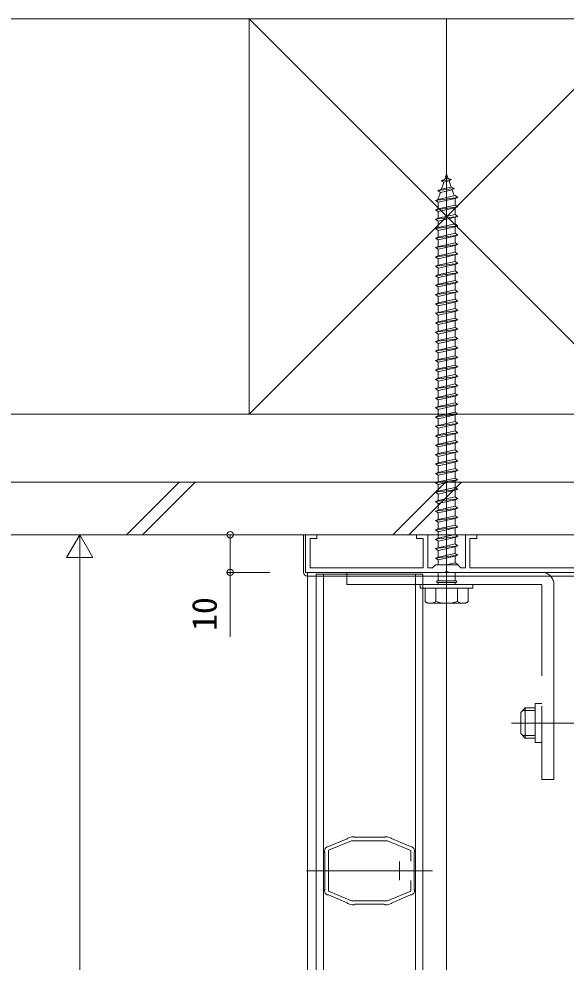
# Model space of a CAD drawing. Units: millimetres, scale not verified. Extents: x -990 to 990, y -1598 to 1604.
# Drawn here: x -613.7 to -468.2, y -841.3 to -590.8 of the extents above; entities that cross this region are included whole.
import ezdxf
from ezdxf.enums import TextEntityAlignment as Align

# ---------------------------------------------------------------- set-up
doc = ezdxf.new("R2010")
doc.units = ezdxf.units.MM
doc.header["$LTSCALE"] = 8
doc.linetypes.add('CHAIN2', pattern=[12, 9, -1, 1, -1])
doc.linetypes.add('DASHED3', pattern=[4, 3, -1])
for name, color, linetype, lineweight in [('0-2_YKK_ZWAK', 2, 'Continuous', 9), ('0-3_YKK_11', 4, 'Continuous', 9), ('0-4_YKK_12', 7, 'Continuous', 9), ('0-5_YKK_13', 6, 'Continuous', 9), ('0-6_YKK_D', 3, 'Continuous', 9), ('0-8_YKK_A1', 7, 'Continuous', 9)]:
    doc.layers.add(name, color=color, linetype=linetype, lineweight=lineweight)
doc.styles.add('ＭＳ ゴシック', font='')
doc.styles.get('ＭＳ ゴシック').set_extended_font_data('MS Gothic')

msp = doc.modelspace()

# ---------------------------------------------------------------- linework, layer by layer
at = {"layer": '0-2_YKK_ZWAK'}
for p, q in [((-500, -590.77), (-500, -1385.27)), ((-537, -737.77), (-537, -1290.27)), ((-537, -737.77), (-464, -737.77)), ((-506.295, -738.27), (-534.695, -738.27)), ((-534.695, -738.27), (-534.695, -1289.77)), ((-532.695, -738.27), (-532.695, -1289.77)), ((-508.295, -738.27), (-508.295, -1289.77)), ((-506.295, -738.27), (-506.295, -1289.77)), ((-503.794, -817.02), (-537.194, -817.02))]:
    msp.add_line(p, q, dxfattribs=at)
at = {"layer": '0-2_YKK_ZWAK', "linetype": 'DASHED3'}
msp.add_line((-471.5, -762.77), (-471.5, -792.77), dxfattribs=at)
at = {"layer": '0-3_YKK_11', "linetype": 'CHAIN2'}
for p, q in [((-500, -748.47), (-500, -629.469)), ((-456.3, -777.77), (-482.8, -777.77))]:
    msp.add_line(p, q, dxfattribs=at)
at = {"layer": '0-3_YKK_11', "linetype": 'DASHED3'}
for p, q in [((-501.414, -633.772), (-500.466, -633.324)), ((-501.414, -633.772), (-498.703, -633.433)), ((-501.414, -633.772), (-500.746, -634.136)), ((-500.466, -633.324), (-500, -631.97)), ((-500.466, -633.324), (-499.6, -633.131)), ((-500, -631.97), (-499.6, -633.131)), ((-498.703, -633.433), (-499.6, -633.131)), ((-498.703, -633.433), (-499.36, -633.828)), ((-502.313, -636.384), (-497.878, -635.83)), ((-502.313, -636.384), (-501.398, -636.031)), ((-501.678, -636.843), (-498.561, -636.15)), ((-501.398, -636.031), (-500.746, -634.136)), ((-501.398, -636.031), (-498.801, -635.454)), ((-500.746, -634.136), (-499.36, -633.828)), ((-499.36, -633.828), (-498.801, -635.454)), ((-497.878, -635.83), (-498.801, -635.454)), ((-497.878, -635.83), (-498.561, -636.15)), ((-498.561, -636.15), (-498.001, -637.776)), ((-503, -638.97), (-497, -638.22)), ((-502.313, -636.384), (-501.678, -636.843)), ((-502.25, -638.505), (-501.678, -636.843)), ((-502.25, -638.72), (-497.75, -637.72)), ((-502.25, -638.72), (-502.25, -638.505)), ((-497.761, -638.473), (-497.75, -638.505)), ((-497.75, -638.505), (-497.75, -640.22)), ((-503, -641.47), (-497, -640.72)), ((-502.25, -641.22), (-502.25, -639.47)), ((-502.25, -641.22), (-497.75, -640.22)), ((-497.75, -640.97), (-497.75, -642.72)), ((-503, -643.97), (-497, -643.22)), ((-502.25, -643.72), (-502.25, -641.97)), ((-502.25, -643.72), (-497.75, -642.72)), ((-497.75, -643.47), (-497.75, -645.22)), ((-503, -646.47), (-497, -645.72)), ((-502.25, -646.22), (-502.25, -644.47)), ((-502.25, -646.22), (-497.75, -645.22)), ((-497.75, -645.97), (-497.75, -647.72)), ((-503, -648.97), (-497, -648.22)), ((-502.25, -648.72), (-502.25, -646.97)), ((-502.25, -648.72), (-497.75, -647.72)), ((-497.75, -648.47), (-497.75, -650.22)), ((-503, -651.47), (-497, -650.72)), ((-502.25, -651.22), (-502.25, -649.47)), ((-502.25, -651.22), (-497.75, -650.22)), ((-497.75, -650.97), (-497.75, -652.72)), ((-503, -653.97), (-497, -653.22)), ((-502.25, -653.72), (-502.25, -651.97)), ((-502.25, -653.72), (-497.75, -652.72)), ((-497.75, -653.47), (-497.75, -655.22)), ((-503, -656.47), (-497, -655.72)), ((-502.25, -656.22), (-502.25, -654.47)), ((-502.25, -656.22), (-497.75, -655.22)), ((-497.75, -655.97), (-497.75, -657.72)), ((-503, -658.97), (-497, -658.22)), ((-502.25, -658.72), (-502.25, -656.97)), ((-502.25, -658.72), (-497.75, -657.72)), ((-497.75, -658.47), (-497.75, -660.22)), ((-503, -661.47), (-497, -660.72)), ((-502.25, -661.22), (-502.25, -659.47)), ((-502.25, -661.22), (-497.75, -660.22)), ((-497.75, -660.97), (-497.75, -662.72)), ((-503, -663.97), (-497, -663.22)), ((-502.25, -663.72), (-502.25, -661.97)), ((-502.25, -663.72), (-497.75, -662.72)), ((-497.75, -663.47), (-497.75, -665.22)), ((-503, -666.47), (-497, -665.72)), ((-502.25, -666.22), (-502.25, -664.47)), ((-502.25, -666.22), (-497.75, -665.22)), ((-497.75, -665.97), (-497.75, -667.72)), ((-503, -668.97), (-497, -668.22)), ((-502.25, -668.72), (-502.25, -666.97)), ((-502.25, -668.72), (-497.75, -667.72)), ((-497.75, -668.47), (-497.75, -670.22)), ((-503, -671.47), (-497, -670.72)), ((-502.25, -671.22), (-497.75, -670.22)), ((-497.75, -670.97), (-497.75, -672.72)), ((-503, -673.97), (-497, -673.22)), ((-502.25, -673.72), (-502.25, -671.97)), ((-502.25, -673.72), (-497.75, -672.72)), ((-497.75, -673.47), (-497.75, -675.22)), ((-503, -676.47), (-497, -675.72)), ((-502.25, -676.22), (-497.75, -675.22)), ((-497.75, -675.97), (-497.75, -677.72)), ((-503, -678.97), (-497, -678.22)), ((-502.25, -678.72), (-502.25, -676.97)), ((-502.25, -678.72), (-497.75, -677.72)), ((-497.75, -678.47), (-497.75, -680.22)), ((-503, -681.47), (-497, -680.72)), ((-502.25, -681.22), (-502.25, -679.47)), ((-502.25, -681.22), (-497.75, -680.22)), ((-497.75, -680.97), (-497.75, -682.72)), ((-503, -683.97), (-497, -683.22)), ((-502.25, -683.72), (-502.25, -681.97)), ((-502.25, -683.72), (-497.75, -682.72)), ((-497.75, -683.47), (-497.75, -685.22)), ((-503, -686.47), (-497, -685.72)), ((-502.25, -686.22), (-502.25, -684.47)), ((-502.25, -686.22), (-497.75, -685.22)), ((-497.75, -685.97), (-497.75, -687.72)), ((-503, -688.97), (-497, -688.22)), ((-502.25, -688.72), (-502.25, -686.97)), ((-502.25, -688.72), (-497.75, -687.72)), ((-497.75, -688.47), (-497.75, -690.22)), ((-503, -691.47), (-497, -690.72)), ((-502.25, -691.22), (-502.25, -689.47)), ((-502.25, -691.22), (-497.75, -690.22)), ((-497.75, -690.97), (-497.75, -692.72)), ((-503, -693.97), (-497, -693.22)), ((-502.25, -693.72), (-502.25, -691.97)), ((-502.25, -693.72), (-497.75, -692.72)), ((-497.75, -693.47), (-497.75, -695.22)), ((-503, -696.47), (-497, -695.72)), ((-502.25, -696.22), (-497.75, -695.22)), ((-497.75, -695.97), (-497.75, -697.72)), ((-503, -698.97), (-497, -698.22)), ((-502.25, -698.72), (-502.25, -696.97)), ((-502.25, -698.72), (-497.75, -697.72)), ((-497.75, -698.47), (-497.75, -700.22)), ((-503, -701.47), (-497, -700.72)), ((-502.25, -701.22), (-497.75, -700.22)), ((-497.75, -700.97), (-497.75, -702.72)), ((-503, -703.97), (-497, -703.22)), ((-502.25, -703.72), (-502.25, -701.97)), ((-502.25, -703.72), (-497.75, -702.72)), ((-497.75, -703.47), (-497.75, -705.22)), ((-503, -706.47), (-497, -705.72)), ((-502.25, -706.22), (-502.25, -704.47)), ((-502.25, -706.22), (-497.75, -705.22)), ((-497.75, -705.97), (-497.75, -707.72)), ((-503, -708.97), (-497, -708.22)), ((-502.25, -708.72), (-502.25, -706.97)), ((-502.25, -708.72), (-497.75, -707.72)), ((-497.75, -708.47), (-497.75, -710.22)), ((-503, -711.47), (-497, -710.72)), ((-502.25, -711.22), (-502.25, -709.47)), ((-502.25, -711.22), (-497.75, -710.22)), ((-497.75, -710.97), (-497.75, -712.72)), ((-503, -713.97), (-497, -713.22)), ((-502.25, -713.72), (-502.25, -711.97)), ((-502.25, -713.72), (-497.75, -712.72)), ((-497.75, -713.47), (-497.75, -715.22)), ((-503, -716.47), (-497, -715.72)), ((-502.25, -716.22), (-502.25, -714.47)), ((-502.25, -716.22), (-497.75, -715.22)), ((-497.75, -715.97), (-497.75, -717.72)), ((-503, -718.97), (-497, -718.22)), ((-502.25, -718.72), (-502.25, -716.97)), ((-502.25, -718.72), (-497.75, -717.72)), ((-497.75, -718.47), (-497.75, -720.22)), ((-503, -721.47), (-497, -720.72)), ((-502.25, -721.22), (-502.25, -719.47)), ((-502.25, -721.22), (-497.75, -720.22)), ((-497.75, -720.97), (-497.75, -722.72)), ((-503, -723.97), (-497, -723.22)), ((-502.25, -723.72), (-502.25, -721.97)), ((-502.25, -723.72), (-497.75, -722.72)), ((-497.75, -723.47), (-497.75, -725.22)), ((-503, -726.47), (-497, -725.72)), ((-502.25, -726.22), (-502.25, -724.47)), ((-502.25, -726.22), (-497.75, -725.22)), ((-497.75, -725.97), (-497.75, -727.72)), ((-503, -728.97), (-497, -728.22)), ((-502.25, -728.72), (-502.25, -726.97)), ((-502.25, -728.72), (-497.75, -727.72)), ((-497.75, -728.47), (-497.75, -730.22)), ((-503, -731.47), (-497, -730.72)), ((-502.25, -731.22), (-502.25, -729.47)), ((-502.25, -731.22), (-497.75, -730.22)), ((-497.75, -730.97), (-497.75, -732.72)), ((-503, -733.97), (-497, -733.22)), ((-503, -733.97), (-502.25, -733.72)), ((-502.25, -734.47), (-503, -733.97)), ((-502.25, -733.72), (-502.25, -731.97)), ((-502.25, -733.72), (-497.75, -732.72)), ((-502.25, -734.47), (-497.75, -733.47)), ((-497, -733.22), (-497.75, -732.72)), ((-497.75, -733.47), (-497, -733.22)), ((-497.75, -733.47), (-497.75, -735.22)), ((-502.25, -735.77), (-502.25, -734.47)), ((-500.225, -735.77), (-497.75, -735.22)), ((-500, -735.27), (-500, -743.47)), ((-497.4, -735.77), (-497, -735.72)), ((-526.5, -737.77), (-526.5, -740.97)), ((-526.5, -737.77), (-474.7, -737.77)), ((-502.25, -739.97), (-502.25, -737.77)), ((-497.75, -737.77), (-497.75, -739.97)), ((-526.5, -740.97), (-475, -740.97)), ((-507, -740.97), (-493, -740.97)), ((-507, -741.97), (-507, -740.97)), ((-502.6, -739.97), (-497.4, -739.97)), ((-502.6, -740.47), (-502.6, -739.97)), ((-502.6, -740.47), (-497.4, -740.47)), ((-502.25, -740.97), (-502.25, -740.47)), ((-497.75, -740.97), (-497.75, -740.47)), ((-497.4, -740.47), (-497.4, -739.97)), ((-493, -741.97), (-493, -740.97)), ((-474.7, -741.27), (-474.7, -792.77)), ((-471.5, -740.97), (-471.5, -792.77)), ((-507, -741.97), (-493, -741.97)), ((-505.75, -741.97), (-505.75, -745.539)), ((-505.75, -741.97), (-494.25, -741.97)), ((-502.887, -741.97), (-502.887, -745.524)), ((-497.113, -741.97), (-497.113, -745.524)), ((-494.25, -745.539), (-494.25, -741.97)), ((-505, -745.97), (-505.75, -745.537)), ((-495, -745.97), (-505, -745.97)), ((-495, -745.97), (-494.25, -745.537)), ((-480.3, -774.97), (-479.1, -773.77)), ((-479.1, -773.77), (-476.5, -773.77)), ((-479.1, -781.77), (-479.1, -773.77)), ((-480.3, -780.57), (-480.3, -774.97)), ((-479.748, -774.418), (-476.5, -774.418)), ((-479, -777.77), (-469, -777.77)), ((-480.3, -780.57), (-479.1, -781.77)), ((-479.748, -781.122), (-476.5, -781.122)), ((-476.5, -781.77), (-479.1, -781.77)), ((-474.7, -782.97), (-476.5, -782.97)), ((-474.7, -792.77), (-471.5, -792.77))]:
    msp.add_line(p, q, dxfattribs=at)
at = {"layer": '0-3_YKK_11'}
for p, q in [((-538, -727.77), (-462, -727.77)), ((-538, -737.772), (-538, -727.77)), ((-537.002, -738.77), (-462.998, -738.77))]:
    msp.add_line(p, q, dxfattribs=at)
at = {"layer": '0-3_YKK_11', "linetype": 'DASHED3'}
for points in [[(-502.25, -639.47), (-503, -638.97), (-502.25, -638.72)], [(-502.25, -639.47), (-497.75, -638.47), (-497, -638.22), (-497.75, -637.72)], [(-502.25, -641.97), (-503, -641.47), (-502.25, -641.22)], [(-502.25, -641.97), (-497.75, -640.97), (-497, -640.72), (-497.75, -640.22)], [(-502.25, -644.47), (-503, -643.97), (-502.25, -643.72)], [(-502.25, -644.47), (-497.75, -643.47), (-497, -643.22), (-497.75, -642.72)], [(-502.25, -646.97), (-503, -646.47), (-502.25, -646.22)], [(-502.25, -646.97), (-497.75, -645.97), (-497, -645.72), (-497.75, -645.22)], [(-502.25, -649.47), (-503, -648.97), (-502.25, -648.72)], [(-502.25, -649.47), (-497.75, -648.47), (-497, -648.22), (-497.75, -647.72)], [(-502.25, -651.97), (-503, -651.47), (-502.25, -651.22)], [(-502.25, -651.97), (-497.75, -650.97), (-497, -650.72), (-497.75, -650.22)], [(-502.25, -654.47), (-503, -653.97), (-502.25, -653.72)], [(-502.25, -654.47), (-497.75, -653.47), (-497, -653.22), (-497.75, -652.72)], [(-502.25, -656.97), (-503, -656.47), (-502.25, -656.22)], [(-502.25, -656.97), (-497.75, -655.97), (-497, -655.72), (-497.75, -655.22)], [(-502.25, -659.47), (-503, -658.97), (-502.25, -658.72)], [(-502.25, -659.47), (-497.75, -658.47), (-497, -658.22), (-497.75, -657.72)], [(-502.25, -661.97), (-503, -661.47), (-502.25, -661.22)], [(-502.25, -661.97), (-497.75, -660.97), (-497, -660.72), (-497.75, -660.22)], [(-502.25, -664.47), (-503, -663.97), (-502.25, -663.72)], [(-502.25, -664.47), (-497.75, -663.47), (-497, -663.22), (-497.75, -662.72)], [(-502.25, -666.97), (-503, -666.47), (-502.25, -666.22)], [(-502.25, -666.97), (-497.75, -665.97), (-497, -665.72), (-497.75, -665.22)], [(-502.25, -671.22), (-502.25, -669.47), (-503, -668.97), (-502.25, -668.72)], [(-502.25, -669.47), (-497.75, -668.47), (-497, -668.22), (-497.75, -667.72)], [(-502.25, -671.97), (-503, -671.47), (-502.25, -671.22)], [(-502.25, -671.97), (-497.75, -670.97), (-497, -670.72), (-497.75, -670.22)], [(-502.25, -676.22), (-502.25, -674.47), (-503, -673.97), (-502.25, -673.72)], [(-502.25, -674.47), (-497.75, -673.47), (-497, -673.22), (-497.75, -672.72)], [(-502.25, -676.97), (-503, -676.47), (-502.25, -676.22)], [(-502.25, -676.97), (-497.75, -675.97), (-497, -675.72), (-497.75, -675.22)], [(-502.25, -679.47), (-503, -678.97), (-502.25, -678.72)], [(-502.25, -679.47), (-497.75, -678.47), (-497, -678.22), (-497.75, -677.72)], [(-502.25, -681.97), (-503, -681.47), (-502.25, -681.22)], [(-502.25, -681.97), (-497.75, -680.97), (-497, -680.72), (-497.75, -680.22)], [(-502.25, -684.47), (-503, -683.97), (-502.25, -683.72)], [(-502.25, -684.47), (-497.75, -683.47), (-497, -683.22), (-497.75, -682.72)], [(-502.25, -686.97), (-503, -686.47), (-502.25, -686.22)], [(-502.25, -686.97), (-497.75, -685.97), (-497, -685.72), (-497.75, -685.22)], [(-502.25, -689.47), (-503, -688.97), (-502.25, -688.72)], [(-502.25, -689.47), (-497.75, -688.47), (-497, -688.22), (-497.75, -687.72)], [(-502.25, -691.97), (-503, -691.47), (-502.25, -691.22)], [(-502.25, -691.97), (-497.75, -690.97), (-497, -690.72), (-497.75, -690.22)], [(-502.25, -696.22), (-502.25, -694.47), (-503, -693.97), (-502.25, -693.72)], [(-502.25, -694.47), (-497.75, -693.47), (-497, -693.22), (-497.75, -692.72)], [(-502.25, -696.97), (-503, -696.47), (-502.25, -696.22)], [(-502.25, -696.97), (-497.75, -695.97), (-497, -695.72), (-497.75, -695.22)], [(-502.25, -701.22), (-502.25, -699.47), (-503, -698.97), (-502.25, -698.72)], [(-502.25, -699.47), (-497.75, -698.47), (-497, -698.22), (-497.75, -697.72)], [(-502.25, -701.97), (-503, -701.47), (-502.25, -701.22)], [(-502.25, -701.97), (-497.75, -700.97), (-497, -700.72), (-497.75, -700.22)], [(-502.25, -704.47), (-503, -703.97), (-502.25, -703.72)], [(-502.25, -704.47), (-497.75, -703.47), (-497, -703.22), (-497.75, -702.72)], [(-502.25, -706.97), (-503, -706.47), (-502.25, -706.22)], [(-502.25, -706.97), (-497.75, -705.97), (-497, -705.72), (-497.75, -705.22)], [(-502.25, -709.47), (-503, -708.97), (-502.25, -708.72)], [(-502.25, -709.47), (-497.75, -708.47), (-497, -708.22), (-497.75, -707.72)], [(-502.25, -711.97), (-503, -711.47), (-502.25, -711.22)], [(-502.25, -711.97), (-497.75, -710.97), (-497, -710.72), (-497.75, -710.22)], [(-502.25, -714.47), (-503, -713.97), (-502.25, -713.72)], [(-502.25, -714.47), (-497.75, -713.47), (-497, -713.22), (-497.75, -712.72)], [(-502.25, -716.97), (-503, -716.47), (-502.25, -716.22)], [(-502.25, -716.97), (-497.75, -715.97), (-497, -715.72), (-497.75, -715.22)], [(-502.25, -719.47), (-503, -718.97), (-502.25, -718.72)], [(-502.25, -719.47), (-497.75, -718.47), (-497, -718.22), (-497.75, -717.72)], [(-502.25, -721.97), (-503, -721.47), (-502.25, -721.22)], [(-502.25, -721.97), (-497.75, -720.97), (-497, -720.72), (-497.75, -720.22)], [(-502.25, -724.47), (-503, -723.97), (-502.25, -723.72)], [(-502.25, -724.47), (-497.75, -723.47), (-497, -723.22), (-497.75, -722.72)], [(-502.25, -726.97), (-503, -726.47), (-502.25, -726.22)], [(-502.25, -726.97), (-497.75, -725.97), (-497, -725.72), (-497.75, -725.22)], [(-502.25, -729.47), (-503, -728.97), (-502.25, -728.72)], [(-502.25, -729.47), (-497.75, -728.47), (-497, -728.22), (-497.75, -727.72)], [(-502.25, -731.97), (-503, -731.47), (-502.25, -731.22)], [(-502.25, -731.97), (-497.75, -730.97), (-497, -730.72), (-497.75, -730.22)], [(-497.15, -735.77), (-497, -735.72), (-497.75, -735.22)], [(-474.7, -772.57), (-476.5, -772.57), (-476.5, -782.97)]]:
    msp.add_lwpolyline(points, dxfattribs=at)
for centre, radius, start, end in [((-474.7, -740.97), 3.2, 0, 90), ((-475, -741.27), 0.3, 0, 90), ((-504.33, -743.414), 2.556, 236.25178, 304.38425), ((-500, -736.417), 9.553, 252.41205, 287.58795), ((-495.67, -743.414), 2.556, 235.61575, 303.74822)]:
    msp.add_arc(centre, radius, start, end, dxfattribs=at)
at = {"layer": '0-3_YKK_11'}
msp.add_ellipse((-536.998, -737.768), major_axis=(-0.71, -0.71), ratio=0.99628, start_param=5.4996506, end_param=7.06672, dxfattribs=at)
at = {"layer": '0-4_YKK_12'}
for p, q in [((-509.495, -814.43), (-509.495, -811.618)), ((-512.494, -814.52), (-512.494, -819.52)), ((-514.994, -817.02), (-509.994, -817.02))]:
    msp.add_line(p, q, dxfattribs=at)
for points in [[(-531.712, -810.633), (-531.557, -810.617), (-531.42, -810.611), (-526.476, -808.532), (-526.373, -808.435), (-526.271, -808.338), (-525.794, -808.137)], [(-509.495, -814.43), (-509.495, -811.618), (-515.677, -809.02), (-525.313, -809.02), (-531.395, -811.576), (-531.395, -822.465), (-525.314, -825.02), (-515.677, -825.02), (-509.495, -822.422), (-509.495, -819.61)], [(-525.213, -808.02), (-524.695, -808.02), (-524.562, -808.07), (-524.43, -808.12), (-516.559, -808.12), (-516.427, -808.07), (-516.295, -808.02), (-515.777, -808.02)], [(-515.196, -808.137), (-514.719, -808.337), (-514.616, -808.435), (-514.514, -808.532), (-509.57, -810.611), (-509.433, -810.617), (-509.278, -810.633)], [(-532.395, -821.963), (-532.395, -812.077), (-532.442, -811.949), (-532.487, -811.8)], [(-508.502, -811.8), (-508.548, -811.949), (-508.595, -812.077), (-508.595, -821.963), (-508.548, -822.092), (-508.502, -822.24)], [(-532.487, -822.24), (-532.442, -822.092), (-532.395, -821.963)], [(-525.794, -825.903), (-526.271, -825.703), (-526.373, -825.606), (-526.476, -825.508), (-531.42, -823.43), (-531.557, -823.423), (-531.712, -823.408)], [(-509.278, -823.408), (-509.433, -823.423), (-509.57, -823.43), (-514.514, -825.508), (-514.616, -825.606), (-514.719, -825.703), (-515.196, -825.903)], [(-515.777, -826.02), (-516.295, -826.02), (-516.427, -825.97), (-516.559, -825.92), (-524.43, -825.92), (-524.562, -825.97), (-524.695, -826.02), (-525.213, -826.02)]]:
    msp.add_lwpolyline(points, dxfattribs=at)
for centre, start, end in [((-525.213, -809.52), 89.99998, 112.78771), ((-515.777, -809.52), 67.21234, 90.00008), ((-530.995, -811.95), 118.55565, 174.26079), ((-509.995, -811.95), 5.73914, 61.44347), ((-530.995, -822.09), 185.73925, 241.44438), ((-509.995, -822.09), 298.55592, 354.26083), ((-525.213, -824.52), 247.21255, 270.00006), ((-515.777, -824.52), 270, 292.78773)]:
    msp.add_arc(centre, 1.5, start, end, dxfattribs=at)
at = {"layer": '0-5_YKK_13'}
for p, q in [((-597.5, -727.77), (-601, -733.832)), ((-547, -727.77), (-598.5, -727.77)), ((-597.5, -727.77), (-594, -733.832)), ((-597.5, -727.77), (-597.5, -739.895)), ((-547, -727.77), (-558.5, -727.77)), ((-601, -733.832), (-594, -733.832)), ((-597.5, -1320.77), (-597.5, -734.77)), ((-547, -737.77), (-558.5, -737.77))]:
    msp.add_line(p, q, dxfattribs=at)
msp.add_lwpolyline([(-557.5, -727.77), (-557.5, -737.77), (-557.5, -754.93)], dxfattribs=at)
for centre in [(-557.5, -727.77), (-557.5, -737.77)]:
    msp.add_circle(centre, 0.85, dxfattribs=at)
at = {"layer": '0-6_YKK_D'}
for p, q in [((-637.5, -590.77), (637.5, -590.77)), ((-552.5, -590.77), (-447.5, -695.77)), ((-447.5, -590.77), (-552.5, -695.77)), ((-637.5, -695.77), (637.5, -695.77)), ((-637.5, -713.77), (637.5, -713.77)), ((-585.032, -727.77), (-571.032, -713.77)), ((-580.789, -727.77), (-566.789, -713.77)), ((-514.321, -727.77), (-500.321, -713.77)), ((-510.079, -727.77), (-496.079, -713.77)), ((-637.5, -727.77), (637.5, -727.77))]:
    msp.add_line(p, q, dxfattribs=at)
msp.add_lwpolyline([(-552.5, -695.77), (-447.5, -695.77), (-447.5, -590.77), (-552.5, -590.77)], close=True, dxfattribs=at)
at = {"layer": '0-8_YKK_A1'}
msp.add_lwpolyline([(-463.7, -736.57), (-493.8, -736.57), (-493.8, -728.77), (-492, -728.77), (-492, -727.77), (-495, -727.77), (-495, -736.57), (-496.2, -736.57), (-497, -735.77), (-503, -735.77), (-503.8, -736.57), (-505, -736.57), (-505, -727.77), (-508, -727.77), (-508, -728.77), (-506.2, -728.77), (-506.2, -736.57), (-536.3, -736.57), (-536.3, -728.77), (-534.5, -728.77), (-534.5, -727.77), (-537.5, -727.77), (-537.5, -737.77), (-500.458, -737.77), (-500.275, -737.65), (-499.725, -737.65), (-499.542, -737.77), (-462.5, -737.77)], dxfattribs=at)

# ---------------------------------------------------------------- texts
at = {"layer": '0-5_YKK_13', "style": 'ＭＳ ゴシック'}
msp.add_text('10', height=6.598, rotation=90, dxfattribs=at).set_placement((-559.1, -753.33), align=Align.BOTTOM_LEFT)

doc.saveas('drawing.dxf')
